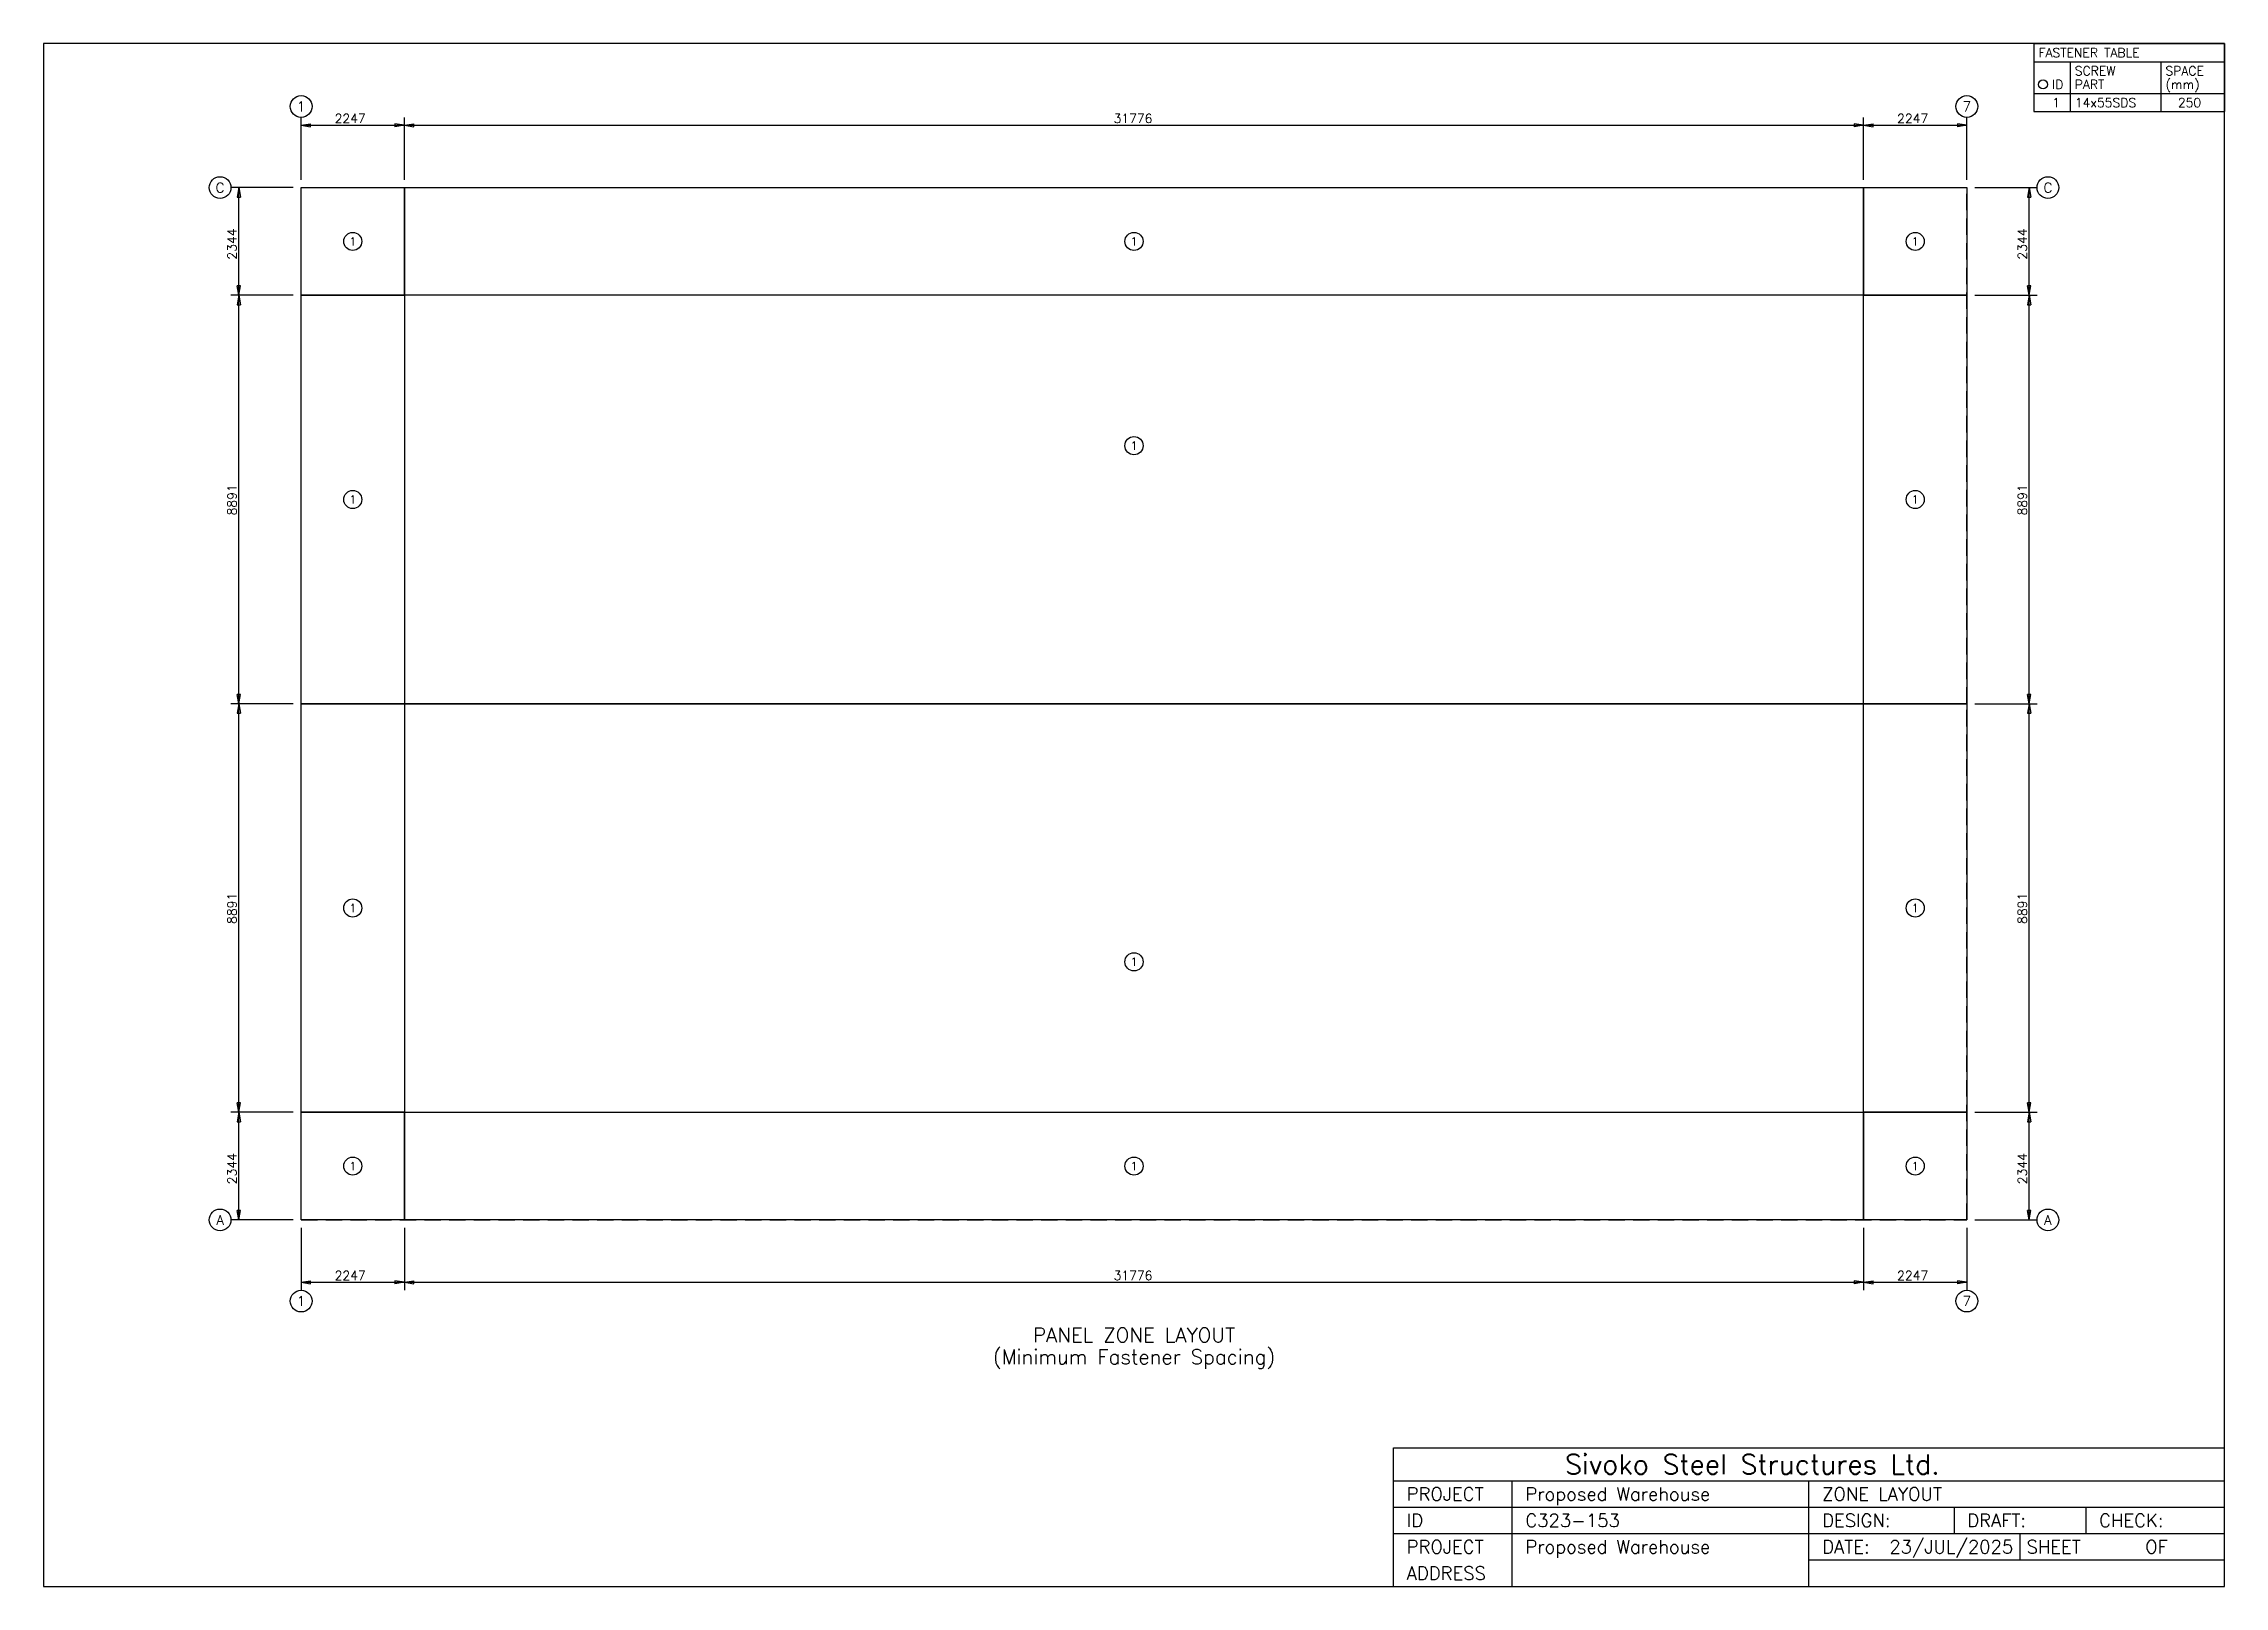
# Model space of a CAD drawing. Extents: x 0 to 47486, y 0 to 33579.
import ezdxf
from ezdxf.enums import TextEntityAlignment as Align

# ---------------------------------------------------------------- set-up
doc = ezdxf.new("R2010")
doc.units = 0
doc.linetypes.add('CONTIN', pattern=[0])
doc.linetypes.add('DASHED', pattern=[537.07, 358.97, -178.1])
doc.layers.get('0').update_dxf_attribs({"linetype": 'CONTIN'})
for name, color, linetype in [('1', 7, 'CONTIN'), ('11', 7, 'CONTIN'), ('12', 6, 'CONTIN'), ('13', 1, 'CONTIN'), ('14', 7, 'CONTIN'), ('15', 7, 'CONTIN'), ('2', 6, 'CONTIN'), ('21', 7, 'CONTIN'), ('22', 7, 'CONTIN'), ('5', 5, 'DASHED'), ('7', 7, 'CONTIN')]:
    doc.layers.add(name, color=color, linetype=linetype)
doc.styles.add('SIMPLEX', font='SIMPLEX')

# ---------------------------------------------------------------- blocks, each defined once
blk = doc.blocks.new('ARROW')
for p, q in [((0, 0), (-205.3324, 34.222065)), ((-205.3324, 34.222065), (-205.3324, -34.222065)), ((0, 0), (-205.3324, -34.222065))]:
    blk.add_line(p, q)
blk = doc.blocks.new('ZONE')
at = {"layer": '1'}
for p, q in [((0, 22470), (36270, 22470)), ((0, 11235), (0, 22470)), ((0, 22470), (2247, 22470)), ((0, 20126.4883), (0, 22470)), ((2247, 22470), (34023, 22470)), ((2247, 20126.4883), (2247, 22470)), ((2247, 22470), (2247, 20126.4883)), ((34023, 22470), (34023, 20126.4883)), ((34023, 22470), (36270, 22470)), ((34023, 20126.4883), (34023, 22470)), ((36270, 22470), (36270, 11235)), ((36270, 22470), (36270, 20126.4883)), ((0, 20126.4883), (2247, 20126.4883)), ((0, 11235), (0, 20126.4883)), ((2247, 20126.4883), (0, 20126.4883)), ((2247, 20126.4883), (2247, 11235)), ((34023, 20126.4883), (2247, 20126.4883)), ((34023, 20126.4883), (36270, 20126.4883)), ((34023, 11235), (34023, 20126.4883)), ((36270, 20126.4883), (34023, 20126.4883)), ((36270, 20126.4883), (36270, 11235)), ((36270, 11235), (0, 11235)), ((2247, 11235), (0, 11235)), ((0, 11235), (36270, 11235)), ((0, 0), (0, 11235)), ((0, 11235), (2247, 11235)), ((0, 2343.54688), (0, 11235)), ((2247, 11235), (2247, 2343.54688)), ((36270, 11235), (34023, 11235)), ((34023, 11235), (36270, 11235)), ((34023, 2343.54688), (34023, 11235)), ((36270, 11235), (36270, 0)), ((36270, 11235), (36270, 2343.54688)), ((2247, 2343.54688), (0, 2343.54688)), ((0, 2343.54688), (2247, 2343.54688)), ((0, 0), (0, 2343.54688)), ((2247, 2343.54688), (34023, 2343.54688)), ((2247, 0), (2247, 2343.54688)), ((2247, 2343.54688), (2247, 0)), ((36270, 2343.54688), (34023, 2343.54688)), ((34023, 2343.54688), (34023, 0)), ((34023, 2343.54688), (36270, 2343.54688)), ((34023, 0), (34023, 2343.54688)), ((36270, 2343.54688), (36270, 0)), ((36270, 0), (0, 0)), ((2247, 0), (0, 0)), ((34023, 0), (2247, 0)), ((36270, 0), (34023, 0))]:
    blk.add_line(p, q, dxfattribs=at)
at = {"layer": '12'}
for p, q in [((0, 22642.3066), (0, 23999.2246)), ((0, 23826.918), (2247, 23826.918)), ((2247, 22642.3066), (2247, 23999.2246)), ((2247, 23826.918), (34023, 23826.918)), ((34023, 22642.3066), (34023, 23999.2246)), ((34023, 23826.918), (36270, 23826.918)), ((36270, 22642.3066), (36270, 23999.2246)), ((-172.30692, 22470), (-1529.2239, 22470)), ((-1356.917, 20126.4883), (-1356.917, 22470)), ((36442.3047, 22470), (37799.2227, 22470)), ((37626.9141, 20126.4883), (37626.9141, 22470)), ((-172.30692, 20126.4883), (-1529.2239, 20126.4883)), ((-1356.917, 11235), (-1356.917, 20126.4883)), ((36442.3047, 20126.4883), (37799.2227, 20126.4883)), ((37626.9141, 11235), (37626.9141, 20126.4883)), ((-172.30692, 11235), (-1529.2239, 11235)), ((-1356.917, 2343.54688), (-1356.917, 11235)), ((36442.3047, 11235), (37799.2227, 11235)), ((37626.9141, 2343.54688), (37626.9141, 11235)), ((-172.30692, 2343.54688), (-1529.2239, 2343.54688)), ((-1356.917, 0), (-1356.917, 2343.54688)), ((36442.3047, 2343.54688), (37799.2227, 2343.54688)), ((37626.9141, 0), (37626.9141, 2343.54688)), ((-172.30692, 0), (-1529.2239, 0)), ((36442.3047, 0), (37799.2227, 0)), ((0, -172.30692), (0, -1529.2239)), ((2247, -172.30692), (2247, -1529.2239)), ((34023, -172.30692), (34023, -1529.2239)), ((36270, -172.30692), (36270, -1529.2239)), ((0, -1356.917), (2247, -1356.917)), ((2247, -1356.917), (34023, -1356.917)), ((34023, -1356.917), (36270, -1356.917))]:
    blk.add_line(p, q, dxfattribs=at)
at = {"layer": '13'}
for centre in [(0, 24236.1465), (36270, 24236.1465), (-1766.1458, 22470), (38036.1445, 22470), (-1766.1458, 0), (38036.1445, 0), (0, -1766.1458), (36270, -1766.1458)]:
    blk.add_circle(centre, 236.922, dxfattribs=at)
at = {"layer": '5'}
for p, q in [((0, 22470), (36270, 22470)), ((0, 11235), (0, 22470)), ((0, 11235), (0, 22470)), ((36270, 11235), (36270, 22470)), ((36270, 11235), (36270, 22470)), ((0, 0), (0, 11235)), ((0, 0), (0, 11235)), ((0, 11235), (36270, 11235)), ((36270, 0), (36270, 11235)), ((36270, 0), (36270, 11235)), ((0, 0), (36270, 0))]:
    blk.add_line(p, q, dxfattribs=at)
at = {"layer": '7'}
for centre in [(1123.5, 21298.2441), (18135, 21298.2441), (35146.5, 21298.2441), (18135, 16852.5), (1123.5, 15680.7451), (35146.5, 15680.7451), (1123.5, 6789.27441), (35146.5, 6789.27441), (18135, 5617.5), (1123.5, 1171.77344), (18135, 1171.77344), (35146.5, 1171.77344)]:
    blk.add_circle(centre, 197.435, dxfattribs=at)
at = {"layer": '2'}
for p, rotation in [((0, 23826.918), 180), ((2247, 23826.918), 180), ((34023, 23826.918), 180), ((-1356.917, 22470), 90), ((37626.9141, 22470), 90), ((-1356.917, 20126.4883), 270), ((-1356.917, 20126.4883), 90), ((37626.9141, 20126.4883), 270), ((37626.9141, 20126.4883), 90), ((-1356.917, 11235), 270), ((37626.9141, 11235), 270), ((-1356.917, 11235), 90), ((37626.9141, 11235), 90), ((-1356.917, 2343.54688), 270), ((37626.9141, 2343.54688), 270), ((-1356.917, 2343.54688), 90), ((37626.9141, 2343.54688), 90), ((-1356.917, 0), 270), ((37626.9141, 0), 270), ((0, -1356.917), 180), ((2247, -1356.917), 180), ((34023, -1356.917), 180)]:
    blk.add_blockref('ARROW', p, dxfattribs=dict(at, rotation=rotation))
for p in [(2247, 23826.918), (34023, 23826.918), (36270, 23826.918), (2247, -1356.917), (34023, -1356.917), (36270, -1356.917)]:
    blk.add_blockref('ARROW', p, dxfattribs=at)
at = {"layer": '11', "style": 'SIMPLEX'}
for s, p in [('2247', (728.63, 23876.2754)), ('31776', (17690.7715, 23876.2754)), ('2247', (34751.6289, 23876.2754)), ('2247', (728.63, -1307.5582)), ('31776', (17690.7715, -1307.5582)), ('2247', (34751.6289, -1307.5582))]:
    blk.add_text(s, height=197.434998, dxfattribs=at).set_placement(p)
for s, p in [('2344', (-1406.2756, 20903.375)), ('2344', (37577.5586, 20903.375)), ('8891', (-1406.2754, 15335.2334)), ('8891', (37577.5586, 15335.2334)), ('8891', (-1406.2754, 6443.76172)), ('8891', (37577.5586, 6443.76172)), ('2344', (-1406.2756, 776.90344)), ('2344', (37577.5586, 776.90344))]:
    blk.add_text(s, height=197.434998, rotation=90, dxfattribs=at).set_placement(p)
at = {"layer": '13', "style": 'SIMPLEX'}
for s, p in [('1', (0, 24129.5313)), ('7', (36270, 24129.5313)), ('C', (-1766.1458, 22363.3848)), ('C', (38036.1445, 22363.3848)), ('A', (-1766.1458, -106.61489)), ('A', (38036.1445, -106.61489)), ('1', (0, -1872.7606)), ('7', (36270, -1872.7606))]:
    blk.add_text(s, height=213.22978, dxfattribs=at).set_placement(p, align=Align.CENTER)
at = {"layer": '15', "style": 'SIMPLEX'}
for s, p in [('PANEL ZONE LAYOUT', (18135, -2663.5776)), ('(Minimum Fastener Spacing)', (18135, -3137.4216))]:
    blk.add_text(s, height=315.895996, dxfattribs=at).set_placement(p, align=Align.CENTER)
at = {"layer": '7', "style": 'SIMPLEX'}
for p in [(1123.5, 21298.2441), (18135, 21298.2441), (35146.5, 21298.2441), (18135, 16852.5), (1123.5, 15680.7451), (35146.5, 15680.7451), (1123.5, 6789.27441), (35146.5, 6789.27441), (18135, 5617.5), (1123.5, 1171.77344), (18135, 1171.77344), (35146.5, 1171.77344)]:
    blk.add_text('1', height=177.6915, dxfattribs=at).set_placement(p, align=Align.MIDDLE_CENTER)
blk = doc.blocks.new('CIRCLE')
at = {"layer": '1'}
blk.add_circle((0, 0), 25.4, dxfattribs=at)
blk = doc.blocks.new('SCREW')
at = {"layer": '21'}
for p, q in [((-4146.1353, 0), (-4146.1353, -1480.7625)), ((-4146.1353, 0), (0, 0)), ((0, 0), (0, -1480.7625)), ((-4146.1353, -394.87), (0, -394.87)), ((-4146.1353, -394.87), (-4146.1353, -1480.7625)), ((-3356.3953, -394.87), (-3356.3953, -1480.7625)), ((-1382.0449, -394.87), (-1382.0449, -1480.7625)), ((-4146.1353, -1085.8926), (0, -1085.8926)), ((-4146.1353, -1480.7625), (0, -1480.7625))]:
    blk.add_line(p, q, dxfattribs=at)
at = {"layer": '21', "xscale": 3.88651584, "yscale": 3.88651584, "zscale": 3.88651584}
blk.add_blockref('CIRCLE', (-3948.7, -888.45746), dxfattribs=at)
at = {"layer": '21', "style": 'SIMPLEX'}
for s, height, p in [('FASTENER TABLE', 197.434998, (-4047.4175, -296.1525)), ('ID', 197.434998, (-3751.2651, -987.17499)), ('SCREW', 197.434998, (-3257.6775, -691.02258)), ('PART', 197.434998, (-3257.6775, -987.17499)), ('SPACE', 197.434998, (-1283.3275, -691.02258)), ('(mm)', 197.434998, (-1283.3275, -987.17499)), ('1', 197.435, (-3751.2651, -1382.045)), ('14x55SDS', 197.434998, (-3257.6775, -1382.045)), ('  250', 197.434998, (-1283.3275, -1382.045))]:
    blk.add_text(s, height=height, dxfattribs=at).set_placement(p)

msp = doc.modelspace()

# ---------------------------------------------------------------- linework, layer by layer
for p, q in [((29393.9297, 0), (29393.9297, 3015.37085)), ((29393.9297, 3015.37085), (47486.1563, 3015.37085)), ((47486.1563, 0), (47486.1563, 3015.37085)), ((29393.9297, 2297.42554), (47486.1563, 2297.42554)), ((31978.5313, 0), (31978.5313, 2297.42554)), ((38440.0391, 0), (38440.0391, 2297.42554)), ((29393.9297, 1723.06897), (47486.1563, 1723.06897)), ((41599, 1723.06897), (41599, 1148.71277)), ((44470.7852, 1723.06897), (44470.7852, 1148.71277)), ((29393.9297, 1148.71277), (47486.1563, 1148.71277)), ((43034.8906, 1148.71277), (43034.8906, 574.356445)), ((38440.0391, 574.356445), (47486.1563, 574.356445)), ((29393.9297, 0), (47486.1563, 0))]:
    msp.add_line(p, q)
at = {"layer": '22'}
for p, q in [((47486.1563, 33579.4961), (0, 33579.4961)), ((0, 33579.4961), (0, 0)), ((47486.1563, 0), (47486.1563, 33579.4961)), ((0, 0), (47486.1563, 0))]:
    msp.add_line(p, q, dxfattribs=at)

# ---------------------------------------------------------------- block references
for name, p in [('SCREW', (47486.1563, 33579.4961)), ('ZONE', (5608.07813, 7975.80908))]:
    msp.add_blockref(name, p)

# ---------------------------------------------------------------- texts
at = {"layer": '14', "style": 'SIMPLEX'}
for s, height, p in [('Sivoko Steel Structures Ltd.', 430.767242, (33127.2461, 2441.01465)), ('PROJECT', 287.178223, (29681.1113, 1866.65808)), ('Proposed Warehouse', 287.178223, (32265.7129, 1866.65808)), ('ZONE LAYOUT', 287.178223, (38727.2188, 1866.65808)), ('ID', 287.178223, (29681.1113, 1292.30176)), ('C323-153', 287.178223, (32265.7129, 1292.30176)), ('DESIGN:', 287.178223, (38727.2188, 1292.30176)), ('DRAFT:', 287.178223, (41886.1797, 1292.30176)), ('CHECK:', 287.178223, (44757.9609, 1292.30176)), ('PROJECT', 287.178223, (29681.1113, 717.945435)), ('Proposed Warehouse', 287.178223, (32265.7129, 717.945435)), ('DATE:', 287.178223, (38727.2188, 717.945435)), ('23/JUL/2025', 287.178223, (40191.8281, 717.945435)), ('SHEET', 287.178223, (43178.4844, 717.945435)), ('OF', 287.178223, (45763.0898, 717.945435)), ('ADDRESS', 287.178223, (29681.1113, 143.589111))]:
    msp.add_text(s, height=height, dxfattribs=at).set_placement(p)

doc.saveas('drawing.dxf')
